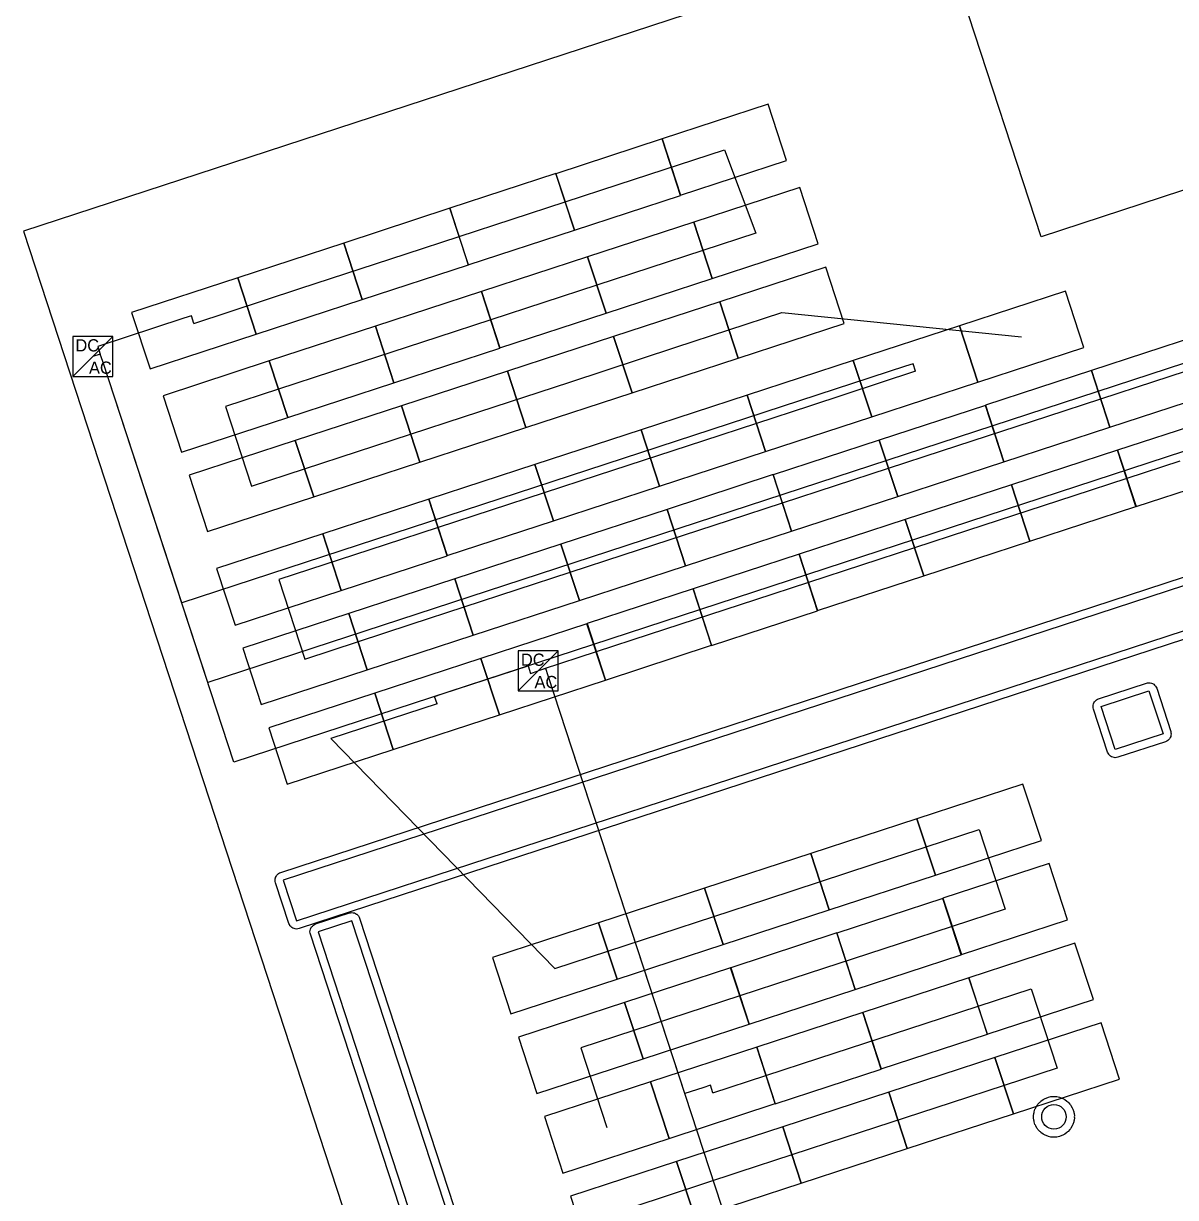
# Model space of a CAD drawing. Header units: feet. Extents: x -377 to 137, y -116 to 143.
# Drawn here: x -179.8 to -108.8, y -38.4 to 34 of the extents above; entities that cross this region are included whole.
import ezdxf

# ---------------------------------------------------------------- set-up
doc = ezdxf.new("R2010")
doc.units = ezdxf.units.FT
for name, color, linetype in [('Buildings', 7, 'CONTINUOUS'), ('Connections', 7, 'CONTINUOUS'), ('Inverters', 7, 'CONTINUOUS'), ('Modules', 7, 'CONTINUOUS'), ('Obstructions', 7, 'CONTINUOUS'), ('Setbacks', 7, 'CONTINUOUS'), ('Strings', 7, 'CONTINUOUS')]:
    doc.layers.add(name, color=color, linetype=linetype)

msp = doc.modelspace()

# ---------------------------------------------------------------- linework, layer by layer
at = {"layer": 'Buildings', "color": 252}
for p, q in [((-123.262, 39.672), (-179.85, 21.164)), ((-117.094, 20.813), (-123.262, 39.672)), ((-90.272, 29.586), (-117.094, 20.813)), ((-179.85, 21.164), (-134.872, -116.347))]:
    msp.add_line(p, q, dxfattribs=at)
at = {"layer": 'Connections', "color": 91}
for p, q in [((-84.609, 20.76), (-168.487, -6.675)), ((-76.463, 17.991), (-166.882, -11.583)), ((-169.498, 15.939), (-169.965, 15.786)), ((-169.345, 15.471), (-169.498, 15.939)), ((-169.965, 15.786), (-175.267, 14.052)), ((-175.267, 14.052), (-175.265, 14.046)), ((-175.265, 14.046), (-175.112, 13.579)), ((-175.112, 13.579), (-175.58, 13.426)), ((-175.112, 13.579), (-175.58, 13.426)), ((-175.112, 13.579), (-175.58, 13.426)), ((-175.112, 13.579), (-175.58, 13.426)), ((-174.959, 13.111), (-175.112, 13.579)), ((-174.959, 13.111), (-175.112, 13.579)), ((-174.959, 13.111), (-175.112, 13.579)), ((-170.092, -1.769), (-174.959, 13.111)), ((-168.487, -6.675), (-174.959, 13.111)), ((-166.882, -11.583), (-174.959, 13.111)), ((-125.465, 12.827), (-170.092, -1.769)), ((-124.997, 12.98), (-125.465, 12.827)), ((-124.844, 12.512), (-124.997, 12.98)), ((-154.033, -7.378), (-148.731, -5.644)), ((-148.731, -5.644), (-148.731, -5.646)), ((-148.731, -5.646), (-148.578, -6.113)), ((-148.578, -6.113), (-148.11, -5.96)), ((-147.642, -5.807), (-148.11, -5.96)), ((-147.642, -5.807), (-148.11, -5.96)), ((-147.642, -5.807), (-148.11, -5.96)), ((-147.642, -5.807), (-148.11, -5.96)), ((-147.642, -5.807), (-148.11, -5.96)), ((-147.489, -6.275), (-147.642, -5.807)), ((-147.489, -6.275), (-147.642, -5.807)), ((-147.489, -6.275), (-147.642, -5.807)), ((-147.489, -6.275), (-147.642, -5.807)), ((-147.489, -6.275), (-147.642, -5.807)), ((-139.067, -32.026), (-147.489, -6.275)), ((-127.897, -66.176), (-147.489, -6.275)), ((-119.723, -91.167), (-147.489, -6.275)), ((-119.721, -91.173), (-147.489, -6.275)), ((-118.117, -96.076), (-147.489, -6.275)), ((-154.501, -7.531), (-154.033, -7.378)), ((-154.348, -7.998), (-154.501, -7.531)), ((-137.961, -31.664), (-139.067, -32.026)), ((-137.494, -31.511), (-137.961, -31.664)), ((-137.341, -31.979), (-137.494, -31.511))]:
    msp.add_line(p, q, dxfattribs=at)
at = {"layer": 'Inverters'}
for p, q in [((-174.349, 14.656), (-176.81, 14.656)), ((-176.81, 14.656), (-176.81, 12.195)), ((-176.81, 12.195), (-174.349, 14.656)), ((-174.349, 12.195), (-174.349, 14.656)), ((-176.81, 12.195), (-174.349, 12.195)), ((-146.88, -4.73), (-149.34, -4.73)), ((-149.34, -4.73), (-149.34, -7.191)), ((-149.34, -7.191), (-146.88, -4.73)), ((-146.88, -7.191), (-146.88, -4.73)), ((-149.34, -7.191), (-146.88, -7.191))]:
    msp.add_line(p, q, dxfattribs=at)
at = {"layer": 'Modules', "color": 254}
for p, q in [((-133.93, 28.985), (-140.472, 26.845)), ((-132.792, 25.506), (-133.93, 28.985)), ((-140.474, 26.841), (-147.016, 24.701)), ((-139.336, 23.362), (-140.474, 26.841)), ((-140.472, 26.845), (-139.334, 23.366)), ((-139.334, 23.366), (-132.792, 25.506)), ((-147.018, 24.705), (-153.561, 22.565)), ((-145.88, 21.225), (-147.018, 24.705)), ((-147.016, 24.701), (-145.878, 21.222)), ((-145.878, 21.222), (-139.336, 23.362)), ((-131.984, 23.85), (-138.526, 21.71)), ((-130.846, 20.371), (-131.984, 23.85)), ((-153.557, 22.564), (-160.099, 20.425)), ((-153.561, 22.565), (-152.422, 19.085)), ((-152.419, 19.085), (-153.557, 22.564)), ((-152.422, 19.085), (-145.88, 21.225)), ((-138.525, 21.71), (-145.067, 19.57)), ((-138.526, 21.71), (-137.388, 18.231)), ((-137.387, 18.23), (-138.525, 21.71)), ((-160.101, 20.424), (-166.643, 18.284)), ((-158.963, 16.945), (-160.101, 20.424)), ((-160.099, 20.425), (-158.961, 16.945)), ((-137.388, 18.231), (-130.846, 20.371)), ((-145.066, 19.573), (-151.609, 17.433)), ((-145.067, 19.57), (-143.929, 16.091)), ((-143.928, 16.094), (-145.066, 19.573)), ((-158.961, 16.945), (-152.419, 19.085)), ((-130.379, 18.941), (-136.921, 16.802)), ((-129.241, 15.462), (-130.379, 18.941)), ((-166.643, 18.28), (-173.185, 16.141)), ((-166.643, 18.284), (-165.505, 14.805)), ((-165.505, 14.801), (-166.643, 18.28)), ((-143.929, 16.091), (-137.387, 18.23)), ((-151.608, 17.429), (-158.15, 15.29)), ((-151.609, 17.433), (-150.471, 13.954)), ((-150.47, 13.95), (-151.608, 17.429)), ((-115.601, 17.459), (-122.143, 15.319)), ((-114.463, 13.979), (-115.601, 17.459)), ((-165.505, 14.805), (-158.963, 16.945)), ((-136.923, 16.805), (-143.465, 14.665)), ((-135.785, 13.326), (-136.923, 16.805)), ((-136.921, 16.802), (-135.783, 13.322)), ((-173.185, 16.141), (-172.047, 12.661)), ((-150.471, 13.954), (-143.928, 16.094)), ((-158.152, 15.289), (-164.694, 13.149)), ((-157.014, 11.81), (-158.152, 15.289)), ((-158.15, 15.29), (-157.012, 11.81)), ((-135.783, 13.322), (-129.241, 15.462)), ((-122.142, 15.322), (-128.684, 13.182)), ((-122.143, 15.319), (-121.005, 11.839)), ((-121.004, 11.843), (-122.142, 15.322)), ((-172.047, 12.661), (-165.505, 14.801)), ((-143.465, 14.661), (-150.007, 12.521)), ((-143.465, 14.665), (-142.327, 11.186)), ((-142.327, 11.182), (-143.465, 14.661)), ((-107.455, 14.694), (-113.997, 12.554)), ((-157.012, 11.81), (-150.47, 13.95)), ((-121.005, 11.839), (-114.463, 13.979)), ((-164.694, 13.149), (-171.236, 11.009)), ((-163.556, 9.67), (-164.694, 13.149)), ((-164.694, 13.149), (-163.556, 9.67)), ((-142.327, 11.186), (-135.785, 13.326)), ((-128.684, 13.182), (-135.226, 11.042)), ((-127.546, 9.703), (-128.684, 13.182)), ((-128.684, 13.182), (-127.546, 9.703)), ((-150.006, 12.524), (-156.548, 10.385)), ((-150.007, 12.521), (-148.869, 9.042)), ((-148.868, 9.045), (-150.006, 12.524)), ((-113.996, 12.557), (-120.538, 10.418)), ((-113.997, 12.554), (-112.859, 9.075)), ((-112.858, 9.078), (-113.996, 12.557)), ((-163.556, 9.67), (-157.014, 11.81)), ((-127.546, 9.703), (-121.004, 11.843)), ((-171.236, 11.009), (-170.098, 7.53)), ((-148.869, 9.042), (-142.327, 11.182)), ((-135.228, 11.042), (-141.77, 8.902)), ((-134.09, 7.562), (-135.228, 11.042)), ((-135.226, 11.042), (-134.088, 7.563)), ((-112.859, 9.075), (-106.317, 11.215)), ((-156.547, 10.384), (-163.09, 8.244)), ((-156.548, 10.385), (-155.41, 6.905)), ((-155.409, 6.905), (-156.547, 10.384)), ((-120.54, 10.413), (-127.083, 8.274)), ((-119.402, 6.934), (-120.54, 10.413)), ((-120.538, 10.418), (-119.4, 6.938)), ((-170.098, 7.53), (-163.556, 9.67)), ((-134.088, 7.563), (-127.546, 9.703)), ((-105.847, 9.789), (-112.389, 7.649)), ((-155.41, 6.905), (-148.868, 9.045)), ((-141.769, 8.901), (-148.312, 6.762)), ((-141.77, 8.902), (-140.632, 5.423)), ((-140.631, 5.422), (-141.769, 8.901)), ((-119.4, 6.938), (-112.858, 9.078)), ((-163.092, 8.244), (-169.634, 6.104)), ((-161.954, 4.765), (-163.092, 8.244)), ((-163.09, 8.244), (-161.952, 4.765)), ((-127.082, 8.277), (-133.624, 6.137)), ((-127.083, 8.274), (-125.945, 4.794)), ((-125.944, 4.798), (-127.082, 8.277)), ((-140.632, 5.423), (-134.09, 7.562)), ((-112.391, 7.652), (-118.934, 5.513)), ((-111.253, 4.173), (-112.391, 7.652)), ((-112.389, 7.649), (-111.251, 4.17)), ((-161.952, 4.765), (-155.409, 6.905)), ((-148.314, 6.765), (-154.856, 4.625)), ((-147.176, 3.286), (-148.314, 6.765)), ((-148.312, 6.762), (-147.174, 3.282)), ((-125.945, 4.794), (-119.402, 6.934)), ((-169.634, 6.104), (-168.496, 2.625)), ((-133.623, 6.14), (-140.165, 4.001)), ((-133.624, 6.137), (-132.486, 2.658)), ((-132.485, 2.661), (-133.623, 6.14)), ((-111.251, 4.17), (-104.709, 6.31)), ((-147.174, 3.282), (-140.631, 5.422)), ((-118.933, 5.512), (-125.475, 3.372)), ((-118.934, 5.513), (-117.796, 2.033)), ((-117.795, 2.033), (-118.933, 5.512)), ((-168.496, 2.625), (-161.954, 4.765)), ((-154.855, 4.621), (-161.397, 2.481)), ((-154.856, 4.625), (-153.718, 1.146)), ((-153.717, 1.142), (-154.855, 4.621)), ((-132.486, 2.658), (-125.944, 4.798)), ((-140.168, 3.997), (-146.71, 1.857)), ((-139.03, 0.517), (-140.168, 3.997)), ((-140.165, 4.001), (-139.027, 0.521)), ((-117.796, 2.033), (-111.253, 4.173)), ((-153.718, 1.146), (-147.176, 3.286)), ((-125.477, 3.372), (-132.019, 1.232)), ((-124.339, -0.107), (-125.477, 3.372)), ((-125.475, 3.372), (-124.337, -0.107)), ((-161.397, 2.485), (-167.939, 0.345)), ((-160.259, -0.995), (-161.397, 2.485)), ((-161.397, 2.481), (-160.259, -0.998)), ((-139.027, 0.521), (-132.485, 2.661)), ((-146.709, 1.86), (-153.251, -0.28)), ((-146.71, 1.857), (-145.572, -1.623)), ((-145.571, -1.619), (-146.709, 1.86)), ((-124.337, -0.107), (-117.795, 2.033)), ((-160.259, -0.998), (-153.717, 1.142)), ((-132.019, 1.232), (-138.561, -0.908)), ((-130.881, -2.248), (-132.019, 1.232)), ((-132.019, 1.232), (-130.881, -2.247)), ((-167.939, 0.345), (-166.801, -3.135)), ((-145.572, -1.623), (-139.03, 0.517)), ((-153.251, -0.28), (-159.793, -2.42)), ((-152.112, -3.76), (-153.251, -0.28)), ((-153.251, -0.28), (-152.113, -3.759)), ((-130.881, -2.247), (-124.339, -0.107)), ((-166.801, -3.135), (-160.259, -0.995)), ((-138.56, -0.905), (-145.102, -3.045)), ((-138.561, -0.908), (-137.423, -4.387)), ((-137.422, -4.384), (-138.56, -0.905)), ((-152.113, -3.759), (-145.571, -1.619)), ((-159.792, -2.424), (-166.334, -4.564)), ((-159.793, -2.42), (-158.655, -5.899)), ((-158.654, -5.903), (-159.792, -2.424)), ((-137.423, -4.387), (-130.881, -2.248)), ((-145.104, -3.052), (-151.647, -5.192)), ((-143.966, -6.532), (-145.104, -3.052)), ((-145.102, -3.045), (-143.964, -6.524)), ((-158.655, -5.899), (-152.112, -3.76)), ((-166.334, -4.564), (-165.196, -8.043)), ((-143.964, -6.524), (-137.422, -4.384)), ((-151.646, -5.189), (-158.188, -7.329)), ((-151.647, -5.192), (-150.508, -8.671)), ((-150.508, -8.668), (-151.646, -5.189)), ((-165.196, -8.043), (-158.654, -5.903)), ((-150.508, -8.671), (-143.966, -6.532)), ((-158.187, -7.325), (-164.729, -9.465)), ((-158.188, -7.329), (-157.05, -10.808)), ((-157.049, -10.805), (-158.187, -7.325)), ((-157.05, -10.808), (-150.508, -8.668)), ((-164.729, -9.465), (-163.591, -12.944)), ((-163.591, -12.944), (-157.049, -10.805)), ((-118.221, -12.939), (-124.763, -15.079)), ((-117.083, -16.418), (-118.221, -12.939)), ((-124.762, -15.079), (-131.304, -17.219)), ((-124.763, -15.079), (-123.625, -18.558)), ((-123.624, -18.558), (-124.762, -15.079)), ((-123.625, -18.558), (-117.083, -16.418)), ((-131.307, -17.219), (-137.849, -19.359)), ((-130.169, -20.699), (-131.307, -17.219)), ((-131.304, -17.219), (-130.166, -20.698)), ((-116.616, -17.84), (-123.158, -19.98)), ((-115.478, -21.319), (-116.616, -17.84)), ((-130.166, -20.698), (-123.624, -18.558)), ((-137.848, -19.363), (-144.39, -21.503)), ((-137.849, -19.359), (-136.711, -22.838)), ((-136.71, -22.842), (-137.848, -19.363)), ((-123.161, -19.988), (-129.703, -22.127)), ((-122.023, -23.467), (-123.161, -19.988)), ((-123.158, -19.98), (-122.02, -23.459)), ((-136.711, -22.838), (-130.169, -20.699)), ((-144.39, -21.5), (-150.932, -23.639)), ((-143.252, -24.979), (-144.39, -21.5)), ((-144.39, -21.503), (-143.252, -24.982)), ((-122.02, -23.459), (-115.478, -21.319)), ((-129.702, -22.124), (-136.244, -24.264)), ((-129.703, -22.127), (-128.565, -25.607)), ((-128.564, -25.603), (-129.702, -22.124)), ((-143.252, -24.982), (-136.71, -22.842)), ((-115.014, -22.752), (-121.557, -24.892)), ((-113.876, -26.232), (-115.014, -22.752)), ((-150.932, -23.639), (-149.794, -27.119)), ((-128.565, -25.607), (-122.023, -23.467)), ((-136.246, -24.268), (-142.788, -26.408)), ((-135.108, -27.747), (-136.246, -24.268)), ((-136.244, -24.264), (-135.106, -27.743)), ((-149.794, -27.119), (-143.252, -24.979)), ((-121.553, -24.889), (-128.095, -27.029)), ((-121.557, -24.892), (-120.419, -28.371)), ((-120.415, -28.368), (-121.553, -24.889)), ((-135.106, -27.743), (-128.564, -25.603)), ((-142.788, -26.404), (-149.33, -28.544)), ((-141.65, -29.884), (-142.788, -26.404)), ((-142.788, -26.408), (-141.65, -29.887)), ((-120.419, -28.371), (-113.876, -26.232)), ((-128.097, -27.033), (-134.639, -29.172)), ((-126.959, -30.512), (-128.097, -27.033)), ((-128.095, -27.029), (-126.957, -30.508)), ((-141.65, -29.887), (-135.108, -27.747)), ((-113.41, -27.657), (-119.952, -29.797)), ((-112.272, -31.137), (-113.41, -27.657)), ((-149.33, -28.544), (-148.192, -32.024)), ((-126.957, -30.508), (-120.415, -28.368)), ((-134.639, -29.169), (-141.181, -31.309)), ((-133.501, -32.649), (-134.639, -29.169)), ((-134.639, -29.172), (-133.501, -32.652)), ((-148.192, -32.024), (-141.65, -29.884)), ((-119.951, -29.794), (-126.493, -31.934)), ((-119.952, -29.797), (-118.814, -33.276)), ((-118.813, -33.273), (-119.951, -29.794)), ((-133.501, -32.652), (-126.959, -30.512)), ((-141.183, -31.309), (-147.725, -33.449)), ((-140.045, -34.789), (-141.183, -31.309)), ((-141.181, -31.309), (-140.043, -34.788)), ((-118.814, -33.276), (-112.272, -31.137)), ((-126.493, -31.934), (-133.035, -34.074)), ((-125.355, -35.413), (-126.493, -31.934)), ((-126.493, -31.934), (-125.355, -35.413)), ((-140.043, -34.788), (-133.501, -32.649)), ((-125.355, -35.413), (-118.813, -33.273)), ((-147.725, -33.449), (-146.587, -36.929)), ((-133.037, -34.074), (-139.579, -36.214)), ((-131.899, -37.553), (-133.037, -34.074)), ((-133.035, -34.074), (-131.897, -37.553)), ((-146.587, -36.929), (-140.045, -34.789)), ((-131.897, -37.553), (-125.355, -35.413)), ((-139.578, -36.214), (-146.12, -38.354)), ((-139.579, -36.214), (-138.441, -39.693)), ((-138.44, -39.694), (-139.578, -36.214)), ((-138.441, -39.693), (-131.899, -37.553)), ((-146.12, -38.354), (-144.982, -41.833))]:
    msp.add_line(p, q, dxfattribs=at)
at = {"layer": 'Obstructions', "color": 252}
for p, q in [((-59.343, 15.31), (-163.833, -18.867)), ((-163.013, -21.376), (-58.523, 12.801)), ((-113.398, -8.155), (-110.454, -7.191)), ((-110.454, -7.191), (-109.585, -9.85)), ((-112.529, -10.811), (-113.398, -8.155)), ((-109.585, -9.85), (-112.529, -10.811)), ((-163.833, -18.867), (-163.013, -21.376)), ((-159.6, -21.365), (-161.68, -22.048)), ((-139.433, -83.026), (-159.6, -21.365)), ((-161.68, -22.048), (-141.513, -83.705))]:
    msp.add_line(p, q, dxfattribs=at)
msp.add_circle((-116.31, -33.462), 0.757, dxfattribs=at)
at = {"layer": 'Setbacks', "color": 2}
for p, q in [((-163.99, -18.389), (-59.499, 15.788)), ((-59.8, 11.854), (-162.857, -21.855)), ((-113.555, -7.677), (-110.611, -6.713)), ((-110.611, -6.713), (-110.611, -6.713)), ((-110.611, -6.713), (-110.611, -6.713)), ((-110.611, -6.713), (-110.61, -6.713)), ((-110.61, -6.713), (-110.533, -6.7)), ((-110.533, -6.7), (-110.456, -6.688)), ((-110.456, -6.688), (-110.456, -6.688)), ((-110.456, -6.688), (-110.455, -6.688)), ((-110.455, -6.688), (-110.455, -6.688)), ((-110.455, -6.688), (-110.455, -6.688)), ((-110.455, -6.688), (-110.377, -6.7)), ((-110.377, -6.7), (-110.3, -6.712)), ((-110.3, -6.712), (-110.3, -6.712)), ((-110.3, -6.712), (-110.3, -6.712)), ((-110.3, -6.712), (-110.3, -6.712)), ((-110.3, -6.712), (-110.299, -6.712)), ((-110.299, -6.712), (-110.23, -6.748)), ((-110.23, -6.748), (-110.16, -6.783)), ((-110.16, -6.783), (-110.16, -6.783)), ((-110.16, -6.783), (-110.159, -6.783)), ((-110.159, -6.783), (-110.159, -6.783)), ((-110.159, -6.783), (-110.159, -6.784)), ((-110.159, -6.784), (-110.104, -6.839)), ((-110.104, -6.839), (-110.048, -6.894)), ((-110.048, -6.894), (-110.048, -6.894)), ((-110.048, -6.894), (-110.048, -6.895)), ((-110.048, -6.895), (-110.048, -6.895)), ((-110.048, -6.895), (-110.048, -6.895)), ((-110.048, -6.895), (-110.012, -6.964)), ((-110.012, -6.964), (-109.976, -7.034)), ((-109.976, -7.034), (-109.976, -7.035)), ((-109.976, -7.035), (-109.976, -7.035)), ((-109.976, -7.035), (-109.976, -7.035)), ((-109.976, -7.035), (-109.107, -9.694)), ((-113.877, -8), (-113.843, -7.933)), ((-113.843, -7.933), (-113.806, -7.861)), ((-113.806, -7.86), (-113.751, -7.806)), ((-113.806, -7.861), (-113.806, -7.86)), ((-113.806, -7.861), (-113.806, -7.861)), ((-113.806, -7.861), (-113.806, -7.861)), ((-113.751, -7.806), (-113.695, -7.749)), ((-113.695, -7.749), (-113.627, -7.714)), ((-113.695, -7.749), (-113.695, -7.749)), ((-113.695, -7.749), (-113.695, -7.749)), ((-113.695, -7.749), (-113.695, -7.749)), ((-113.627, -7.714), (-113.555, -7.677)), ((-113.555, -7.677), (-113.555, -7.677)), ((-113.902, -8.156), (-113.89, -8.082)), ((-113.902, -8.157), (-113.902, -8.156)), ((-113.889, -8.237), (-113.902, -8.157)), ((-113.902, -8.157), (-113.902, -8.157)), ((-113.902, -8.157), (-113.902, -8.157)), ((-113.89, -8.082), (-113.877, -8.001)), ((-113.877, -8.312), (-113.889, -8.237)), ((-113.877, -8.001), (-113.877, -8)), ((-113.877, -8.001), (-113.877, -8.001)), ((-113.877, -8.001), (-113.877, -8.001)), ((-113.877, -8.312), (-113.877, -8.312)), ((-113.877, -8.312), (-113.877, -8.312)), ((-113.877, -8.312), (-113.877, -8.312)), ((-113.007, -10.967), (-113.877, -8.312)), ((-113.877, -8.312), (-113.877, -8.312)), ((-109.142, -10.075), (-109.177, -10.145)), ((-109.106, -10.005), (-109.142, -10.075)), ((-109.107, -9.694), (-109.107, -9.694)), ((-109.107, -9.694), (-109.106, -9.694)), ((-109.106, -9.694), (-109.106, -9.694)), ((-109.106, -9.694), (-109.094, -9.772)), ((-109.094, -9.927), (-109.106, -10.004)), ((-109.106, -10.004), (-109.106, -10.005)), ((-109.106, -10.005), (-109.106, -10.005)), ((-109.106, -10.005), (-109.106, -10.005)), ((-109.106, -10.005), (-109.106, -10.005)), ((-109.094, -9.772), (-109.082, -9.849)), ((-109.082, -9.85), (-109.094, -9.927)), ((-109.082, -9.849), (-109.082, -9.849)), ((-109.082, -9.849), (-109.082, -9.849)), ((-109.082, -9.849), (-109.082, -9.849)), ((-109.082, -9.849), (-109.082, -9.85)), ((-109.429, -10.328), (-112.373, -11.289)), ((-109.428, -10.328), (-109.429, -10.328)), ((-109.429, -10.328), (-109.429, -10.328)), ((-109.359, -10.293), (-109.428, -10.328)), ((-109.428, -10.328), (-109.428, -10.328)), ((-109.289, -10.257), (-109.359, -10.293)), ((-109.288, -10.257), (-109.289, -10.257)), ((-109.289, -10.257), (-109.289, -10.257)), ((-109.233, -10.201), (-109.288, -10.256)), ((-109.288, -10.256), (-109.288, -10.257)), ((-109.288, -10.257), (-109.288, -10.257)), ((-109.178, -10.146), (-109.233, -10.201)), ((-109.177, -10.145), (-109.178, -10.146)), ((-109.177, -10.145), (-109.177, -10.145)), ((-109.177, -10.145), (-109.177, -10.145)), ((-109.177, -10.145), (-109.177, -10.145)), ((-113.007, -10.968), (-113.007, -10.967)), ((-112.971, -11.037), (-113.007, -10.968)), ((-112.936, -11.106), (-112.971, -11.037)), ((-112.936, -11.107), (-112.936, -11.106)), ((-112.935, -11.107), (-112.936, -11.107)), ((-112.935, -11.108), (-112.935, -11.107)), ((-112.935, -11.107), (-112.935, -11.107)), ((-112.88, -11.163), (-112.935, -11.108)), ((-112.825, -11.218), (-112.88, -11.163)), ((-112.824, -11.218), (-112.825, -11.218)), ((-112.823, -11.219), (-112.824, -11.218)), ((-112.824, -11.218), (-112.824, -11.218)), ((-112.824, -11.218), (-112.824, -11.218)), ((-112.754, -11.254), (-112.823, -11.219)), ((-112.684, -11.289), (-112.754, -11.254)), ((-112.683, -11.29), (-112.684, -11.289)), ((-112.684, -11.289), (-112.684, -11.289)), ((-112.684, -11.289), (-112.684, -11.289)), ((-112.606, -11.302), (-112.683, -11.29)), ((-112.683, -11.29), (-112.683, -11.29)), ((-112.529, -11.314), (-112.606, -11.302)), ((-112.528, -11.314), (-112.529, -11.314)), ((-112.527, -11.314), (-112.528, -11.314)), ((-112.528, -11.314), (-112.528, -11.314)), ((-112.528, -11.314), (-112.528, -11.314)), ((-112.45, -11.301), (-112.527, -11.314)), ((-112.373, -11.289), (-112.45, -11.301)), ((-112.373, -11.289), (-112.373, -11.289)), ((-164.336, -18.868), (-164.324, -18.791)), ((-164.324, -18.791), (-164.312, -18.713)), ((-164.312, -18.712), (-164.277, -18.643)), ((-164.312, -18.713), (-164.312, -18.712)), ((-164.312, -18.713), (-164.312, -18.713)), ((-164.312, -18.713), (-164.312, -18.713)), ((-164.312, -18.713), (-164.312, -18.713)), ((-164.277, -18.643), (-164.241, -18.573)), ((-164.241, -18.572), (-164.186, -18.517)), ((-164.241, -18.573), (-164.241, -18.572)), ((-164.241, -18.572), (-164.241, -18.572)), ((-164.241, -18.572), (-164.241, -18.572)), ((-164.241, -18.572), (-164.241, -18.572)), ((-164.186, -18.517), (-164.13, -18.461)), ((-164.13, -18.461), (-164.129, -18.46)), ((-164.13, -18.461), (-164.13, -18.461)), ((-164.13, -18.461), (-164.13, -18.461)), ((-164.13, -18.461), (-164.13, -18.461)), ((-164.129, -18.46), (-164.06, -18.425)), ((-164.06, -18.425), (-163.99, -18.389)), ((-163.99, -18.389), (-163.99, -18.389)), ((-164.336, -18.868), (-164.336, -18.868)), ((-164.336, -18.868), (-164.336, -18.868)), ((-164.336, -18.869), (-164.336, -18.868)), ((-164.336, -18.868), (-164.336, -18.868)), ((-164.324, -18.946), (-164.336, -18.869)), ((-164.312, -19.023), (-164.324, -18.946)), ((-164.312, -19.024), (-164.312, -19.023)), ((-163.492, -21.533), (-164.312, -19.024)), ((-161.837, -21.57), (-159.757, -20.887)), ((-159.757, -20.887), (-159.756, -20.887)), ((-159.756, -20.887), (-159.679, -20.875)), ((-159.756, -20.887), (-159.756, -20.887)), ((-159.756, -20.887), (-159.756, -20.887)), ((-159.679, -20.875), (-159.602, -20.862)), ((-159.602, -20.862), (-159.601, -20.862)), ((-159.601, -20.862), (-159.601, -20.862)), ((-159.601, -20.862), (-159.601, -20.862)), ((-159.601, -20.862), (-159.6, -20.862)), ((-159.6, -20.862), (-159.523, -20.874)), ((-159.523, -20.874), (-159.446, -20.886)), ((-159.446, -20.886), (-159.446, -20.886)), ((-159.446, -20.886), (-159.445, -20.886)), ((-159.445, -20.886), (-159.445, -20.887)), ((-159.445, -20.887), (-159.445, -20.887)), ((-159.445, -20.887), (-159.375, -20.922)), ((-159.375, -20.922), (-159.306, -20.957)), ((-159.306, -20.957), (-159.305, -20.957)), ((-159.305, -20.957), (-159.305, -20.958)), ((-159.305, -20.958), (-159.305, -20.958)), ((-159.305, -20.958), (-159.304, -20.958)), ((-159.304, -20.958), (-159.249, -21.013)), ((-163.491, -21.533), (-163.492, -21.533)), ((-163.492, -21.533), (-163.492, -21.533)), ((-163.492, -21.533), (-163.492, -21.533)), ((-163.456, -21.603), (-163.491, -21.533)), ((-163.42, -21.672), (-163.456, -21.603)), ((-163.42, -21.673), (-163.42, -21.672)), ((-163.364, -21.729), (-163.42, -21.673)), ((-163.42, -21.673), (-163.42, -21.673)), ((-163.42, -21.673), (-163.42, -21.673)), ((-163.42, -21.673), (-163.42, -21.673)), ((-162.087, -21.753), (-162.032, -21.698)), ((-162.032, -21.698), (-161.977, -21.642)), ((-161.977, -21.642), (-161.977, -21.642)), ((-161.977, -21.642), (-161.977, -21.642)), ((-161.977, -21.642), (-161.977, -21.642)), ((-161.977, -21.642), (-161.976, -21.642)), ((-161.976, -21.642), (-161.907, -21.606)), ((-161.907, -21.606), (-161.837, -21.57)), ((-161.837, -21.57), (-161.837, -21.57)), ((-159.249, -21.013), (-159.194, -21.068)), ((-159.194, -21.068), (-159.193, -21.068)), ((-159.193, -21.068), (-159.193, -21.069)), ((-159.193, -21.069), (-159.193, -21.069)), ((-159.193, -21.069), (-159.193, -21.069)), ((-159.193, -21.069), (-159.157, -21.139)), ((-159.157, -21.139), (-159.122, -21.208)), ((-159.122, -21.208), (-159.121, -21.208)), ((-159.121, -21.208), (-159.121, -21.209)), ((-159.121, -21.209), (-159.121, -21.209)), ((-159.121, -21.209), (-138.954, -82.869)), ((-163.309, -21.784), (-163.364, -21.729)), ((-163.308, -21.784), (-163.309, -21.784)), ((-163.238, -21.82), (-163.308, -21.784)), ((-163.308, -21.784), (-163.308, -21.784)), ((-163.308, -21.784), (-163.308, -21.784)), ((-163.308, -21.784), (-163.308, -21.784)), ((-163.169, -21.855), (-163.238, -21.82)), ((-163.168, -21.855), (-163.169, -21.855)), ((-163.167, -21.855), (-163.168, -21.855)), ((-163.168, -21.855), (-163.168, -21.855)), ((-163.168, -21.855), (-163.168, -21.855)), ((-163.091, -21.867), (-163.167, -21.855)), ((-163.013, -21.88), (-163.091, -21.867)), ((-163.012, -21.88), (-163.013, -21.88)), ((-163.013, -21.88), (-163.013, -21.88)), ((-162.935, -21.867), (-163.012, -21.88)), ((-163.012, -21.88), (-163.012, -21.88)), ((-163.012, -21.88), (-163.012, -21.88)), ((-162.858, -21.855), (-162.935, -21.867)), ((-162.857, -21.855), (-162.858, -21.855)), ((-162.857, -21.855), (-162.857, -21.855)), ((-162.857, -21.855), (-162.857, -21.855)), ((-162.183, -22.049), (-162.171, -21.972)), ((-162.183, -22.05), (-162.183, -22.049)), ((-162.183, -22.049), (-162.183, -22.049)), ((-162.171, -22.127), (-162.183, -22.05)), ((-162.183, -22.05), (-162.183, -22.05)), ((-162.183, -22.05), (-162.183, -22.05)), ((-162.171, -21.972), (-162.159, -21.895)), ((-162.158, -22.204), (-162.171, -22.127)), ((-162.159, -21.893), (-162.123, -21.824)), ((-162.159, -21.894), (-162.159, -21.893)), ((-162.159, -21.895), (-162.159, -21.894)), ((-162.159, -21.894), (-162.159, -21.894)), ((-162.159, -21.894), (-162.159, -21.894)), ((-162.158, -22.205), (-162.158, -22.204)), ((-141.991, -83.862), (-162.158, -22.205)), ((-162.123, -21.824), (-162.088, -21.754)), ((-162.088, -21.754), (-162.088, -21.753)), ((-162.088, -21.753), (-162.087, -21.753)), ((-162.088, -21.754), (-162.088, -21.754)), ((-162.088, -21.754), (-162.088, -21.754)), ((-117.297, -32.68), (-117.191, -32.562)), ((-117.191, -32.562), (-117.15, -32.529)), ((-117.191, -32.562), (-117.191, -32.562)), ((-117.15, -32.529), (-117.113, -32.492)), ((-117.113, -32.492), (-116.985, -32.398)), ((-117.113, -32.492), (-117.113, -32.492)), ((-116.985, -32.398), (-116.984, -32.398)), ((-116.984, -32.398), (-116.938, -32.374)), ((-116.938, -32.374), (-116.894, -32.346)), ((-116.894, -32.346), (-116.749, -32.281)), ((-116.894, -32.346), (-116.894, -32.346)), ((-116.749, -32.281), (-116.748, -32.281)), ((-116.748, -32.281), (-116.698, -32.268)), ((-116.698, -32.268), (-116.649, -32.249)), ((-116.649, -32.249), (-116.494, -32.216)), ((-116.649, -32.249), (-116.649, -32.249)), ((-116.494, -32.216), (-116.493, -32.216)), ((-116.493, -32.216), (-116.441, -32.213)), ((-116.441, -32.213), (-116.39, -32.205)), ((-116.39, -32.205), (-116.389, -32.205)), ((-116.389, -32.205), (-116.231, -32.205)), ((-116.231, -32.205), (-116.23, -32.205)), ((-116.23, -32.205), (-116.179, -32.213)), ((-116.179, -32.213), (-116.127, -32.216)), ((-116.127, -32.216), (-116.126, -32.216)), ((-116.126, -32.216), (-115.971, -32.249)), ((-115.971, -32.249), (-115.971, -32.249)), ((-115.971, -32.249), (-115.922, -32.268)), ((-115.922, -32.268), (-115.872, -32.281)), ((-115.872, -32.281), (-115.871, -32.281)), ((-115.871, -32.281), (-115.727, -32.346)), ((-115.727, -32.346), (-115.726, -32.346)), ((-115.726, -32.346), (-115.682, -32.374)), ((-115.682, -32.374), (-115.636, -32.398)), ((-115.636, -32.398), (-115.636, -32.398)), ((-115.636, -32.398), (-115.507, -32.492)), ((-115.507, -32.492), (-115.507, -32.492)), ((-115.507, -32.492), (-115.47, -32.529)), ((-115.47, -32.529), (-115.43, -32.562)), ((-115.43, -32.562), (-115.429, -32.562)), ((-115.429, -32.562), (-115.323, -32.68)), ((-117.568, -33.409), (-117.552, -33.251)), ((-117.552, -33.251), (-117.538, -33.201)), ((-117.552, -33.251), (-117.552, -33.251)), ((-117.538, -33.201), (-117.53, -33.149)), ((-117.53, -33.149), (-117.481, -32.998)), ((-117.53, -33.149), (-117.53, -33.149)), ((-117.481, -32.997), (-117.457, -32.951)), ((-117.481, -32.998), (-117.481, -32.997)), ((-117.457, -32.951), (-117.438, -32.902)), ((-117.438, -32.902), (-117.359, -32.765)), ((-117.438, -32.902), (-117.438, -32.902)), ((-117.359, -32.764), (-117.326, -32.724)), ((-117.359, -32.765), (-117.359, -32.764)), ((-117.326, -32.724), (-117.297, -32.68)), ((-117.297, -32.68), (-117.297, -32.68)), ((-115.323, -32.68), (-115.323, -32.68)), ((-115.323, -32.68), (-115.295, -32.724)), ((-115.295, -32.724), (-115.262, -32.764)), ((-115.262, -32.764), (-115.261, -32.765)), ((-115.261, -32.765), (-115.182, -32.902)), ((-115.182, -32.902), (-115.182, -32.902)), ((-115.182, -32.902), (-115.163, -32.951)), ((-115.163, -32.951), (-115.14, -32.997)), ((-115.14, -32.997), (-115.139, -32.998)), ((-115.139, -32.998), (-115.091, -33.149)), ((-115.091, -33.149), (-115.09, -33.149)), ((-115.09, -33.149), (-115.082, -33.201)), ((-115.082, -33.201), (-115.069, -33.251)), ((-115.069, -33.251), (-115.069, -33.251)), ((-115.069, -33.251), (-115.052, -33.409)), ((-117.565, -33.462), (-117.568, -33.409)), ((-117.568, -33.409), (-117.568, -33.409)), ((-117.568, -33.514), (-117.565, -33.462)), ((-117.552, -33.672), (-117.568, -33.514)), ((-117.568, -33.514), (-117.568, -33.514)), ((-117.538, -33.723), (-117.552, -33.672)), ((-117.552, -33.672), (-117.552, -33.672)), ((-117.53, -33.774), (-117.538, -33.723)), ((-117.53, -33.775), (-117.53, -33.774)), ((-117.481, -33.925), (-117.53, -33.775)), ((-117.481, -33.926), (-117.481, -33.925)), ((-117.457, -33.972), (-117.481, -33.926)), ((-117.438, -34.021), (-117.457, -33.972)), ((-117.359, -34.158), (-117.438, -34.021)), ((-117.438, -34.021), (-117.438, -34.021)), ((-115.182, -34.021), (-115.261, -34.158)), ((-115.163, -33.972), (-115.182, -34.021)), ((-115.182, -34.021), (-115.182, -34.021)), ((-115.14, -33.926), (-115.163, -33.972)), ((-115.139, -33.925), (-115.14, -33.926)), ((-115.091, -33.775), (-115.139, -33.925)), ((-115.09, -33.774), (-115.091, -33.775)), ((-115.082, -33.723), (-115.09, -33.774)), ((-115.069, -33.672), (-115.082, -33.723)), ((-115.052, -33.514), (-115.069, -33.672)), ((-115.069, -33.672), (-115.069, -33.672)), ((-115.052, -33.409), (-115.055, -33.462)), ((-115.055, -33.462), (-115.052, -33.514)), ((-115.052, -33.409), (-115.052, -33.409)), ((-115.052, -33.514), (-115.052, -33.514)), ((-117.359, -34.159), (-117.359, -34.158)), ((-117.326, -34.199), (-117.359, -34.159)), ((-117.297, -34.243), (-117.326, -34.199)), ((-117.297, -34.244), (-117.297, -34.243)), ((-117.191, -34.361), (-117.297, -34.244)), ((-117.191, -34.362), (-117.191, -34.361)), ((-117.15, -34.394), (-117.191, -34.362)), ((-117.113, -34.431), (-117.15, -34.394)), ((-117.113, -34.432), (-117.113, -34.431)), ((-116.985, -34.525), (-117.113, -34.432)), ((-116.984, -34.525), (-116.985, -34.525)), ((-116.938, -34.549), (-116.984, -34.525)), ((-116.894, -34.577), (-116.938, -34.549)), ((-116.749, -34.642), (-116.894, -34.577)), ((-116.894, -34.577), (-116.894, -34.577)), ((-116.748, -34.642), (-116.749, -34.642)), ((-116.698, -34.655), (-116.748, -34.642)), ((-116.649, -34.674), (-116.698, -34.655)), ((-116.494, -34.707), (-116.649, -34.674)), ((-116.649, -34.674), (-116.649, -34.674)), ((-116.493, -34.707), (-116.494, -34.707)), ((-116.441, -34.71), (-116.493, -34.707)), ((-116.39, -34.718), (-116.441, -34.71)), ((-116.389, -34.718), (-116.39, -34.718)), ((-116.231, -34.718), (-116.389, -34.718)), ((-116.23, -34.718), (-116.231, -34.718)), ((-116.179, -34.71), (-116.23, -34.718)), ((-116.127, -34.707), (-116.179, -34.71)), ((-116.126, -34.707), (-116.127, -34.707)), ((-115.971, -34.674), (-116.126, -34.707)), ((-115.922, -34.655), (-115.971, -34.674)), ((-115.971, -34.674), (-115.971, -34.674)), ((-115.872, -34.642), (-115.922, -34.655)), ((-115.871, -34.642), (-115.872, -34.642)), ((-115.727, -34.577), (-115.871, -34.642)), ((-115.726, -34.577), (-115.727, -34.577)), ((-115.682, -34.549), (-115.726, -34.577)), ((-115.636, -34.525), (-115.682, -34.549)), ((-115.507, -34.432), (-115.636, -34.525)), ((-115.636, -34.525), (-115.636, -34.525)), ((-115.47, -34.394), (-115.507, -34.431)), ((-115.507, -34.431), (-115.507, -34.432)), ((-115.43, -34.362), (-115.47, -34.394)), ((-115.429, -34.361), (-115.43, -34.362)), ((-115.323, -34.244), (-115.429, -34.361)), ((-115.295, -34.199), (-115.323, -34.243)), ((-115.323, -34.243), (-115.323, -34.244)), ((-115.262, -34.159), (-115.295, -34.199)), ((-115.261, -34.158), (-115.262, -34.159))]:
    msp.add_line(p, q, dxfattribs=at)
at = {"layer": 'Strings', "color": 11}
for p, q in [((-143.176, 24.032), (-136.632, 26.175)), ((-136.632, 26.175), (-134.686, 21.04)), ((-149.72, 21.895), (-143.176, 24.032)), ((-156.259, 19.755), (-149.72, 21.895)), ((-134.686, 21.04), (-141.227, 18.9)), ((-162.803, 17.615), (-156.259, 19.755)), ((-141.227, 18.9), (-147.769, 16.764)), ((-169.345, 15.471), (-162.803, 17.615)), ((-147.769, 16.764), (-154.31, 14.62)), ((-139.625, 13.995), (-133.081, 16.132)), ((-133.081, 16.132), (-118.303, 14.649)), ((-154.31, 14.62), (-160.854, 12.48)), ((-146.167, 11.851), (-139.625, 13.995)), ((-110.157, 11.884), (-103.612, 14.028)), ((-160.854, 12.48), (-167.396, 10.339)), ((-124.844, 12.512), (-131.386, 10.372)), ((-152.708, 9.715), (-146.167, 11.851)), ((-116.698, 9.748), (-110.157, 11.884)), ((-167.396, 10.339), (-165.794, 5.434)), ((-131.386, 10.372), (-137.93, 8.232)), ((-159.25, 7.575), (-152.708, 9.715)), ((-123.243, 7.604), (-116.698, 9.748)), ((-137.93, 8.232), (-144.472, 6.092)), ((-165.794, 5.434), (-159.25, 7.575)), ((-129.784, 5.467), (-123.243, 7.604)), ((-108.549, 6.979), (-115.093, 4.843)), ((-144.472, 6.092), (-151.016, 3.955)), ((-136.325, 3.331), (-129.784, 5.467)), ((-115.093, 4.843), (-121.635, 2.703)), ((-151.016, 3.955), (-157.557, 1.811)), ((-142.87, 1.187), (-136.325, 3.331)), ((-121.635, 2.703), (-128.179, 0.562)), ((-157.557, 1.811), (-164.099, -0.325)), ((-149.411, -0.95), (-142.87, 1.187)), ((-128.179, 0.562), (-134.721, -1.578)), ((-164.099, -0.325), (-162.494, -5.234)), ((-155.953, -3.09), (-149.411, -0.95)), ((-134.721, -1.578), (-141.262, -3.714)), ((-162.494, -5.234), (-155.953, -3.09)), ((-141.262, -3.714), (-147.806, -5.862)), ((-154.348, -7.998), (-160.889, -10.135)), ((-160.889, -10.135), (-147.092, -24.309)), ((-127.464, -17.889), (-120.923, -15.748)), ((-120.923, -15.748), (-119.318, -20.65)), ((-134.009, -20.029), (-127.464, -17.889)), ((-140.55, -22.173), (-134.009, -20.029)), ((-119.318, -20.65), (-125.863, -22.797)), ((-147.092, -24.309), (-140.55, -22.173)), ((-125.863, -22.797), (-132.404, -24.934)), ((-132.404, -24.934), (-138.948, -27.078)), ((-124.255, -27.698), (-117.716, -25.562)), ((-117.716, -25.562), (-116.112, -30.467)), ((-138.948, -27.078), (-145.49, -29.214)), ((-130.799, -29.842), (-124.255, -27.698)), ((-145.49, -29.214), (-143.885, -34.119)), ((-137.341, -31.979), (-130.799, -29.842)), ((-116.112, -30.467), (-122.653, -32.603)), ((-122.653, -32.603), (-129.195, -34.744)), ((-129.195, -34.744), (-135.739, -36.884)), ((-135.739, -36.884), (-142.28, -39.024))]:
    msp.add_line(p, q, dxfattribs=at)

# ---------------------------------------------------------------- texts
at = {"layer": 'Inverters'}
for s, p in [('DC', (-176.646, 13.737)), ('AC', (-175.809, 12.359)), ('DC', (-149.176, -5.649)), ('AC', (-148.34, -7.027))]:
    msp.add_text(s, height=0.7546, dxfattribs=at).set_placement(p)

doc.saveas('drawing.dxf')
